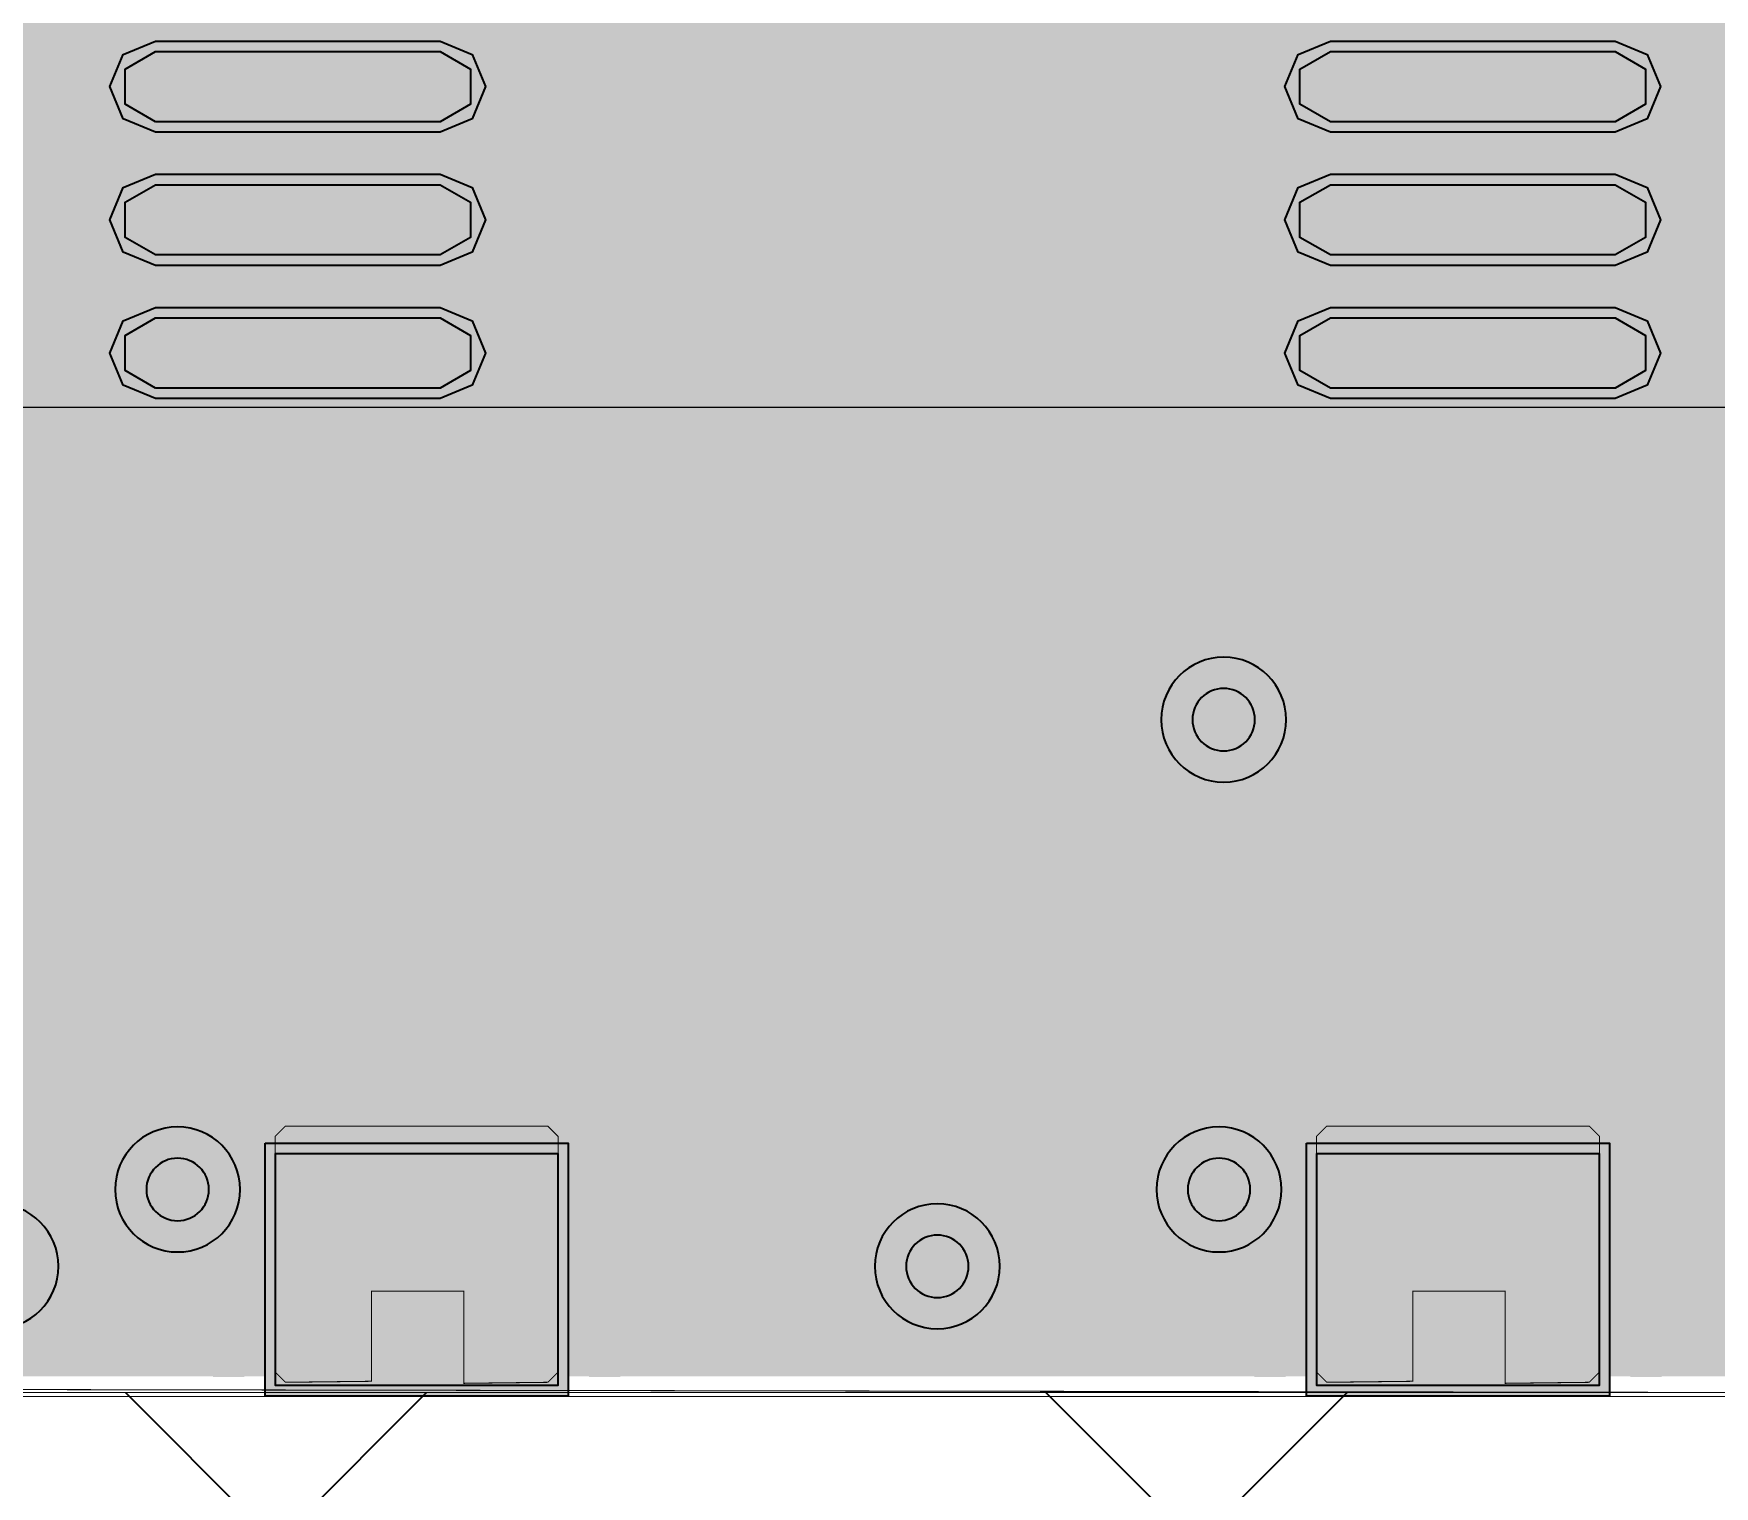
# Model space of a CAD drawing. Header units: millimetres. Extents: x -1 to 101, y -101 to 2.
# Drawn here: x 50.46 to 58.65, y -64.83 to -57.74 of the extents above; entities that cross this region are included whole.
import ezdxf
from ezdxf.enums import TextEntityAlignment as Align

# ---------------------------------------------------------------- set-up
doc = ezdxf.new("R2010")
doc.units = ezdxf.units.MM
doc.header["$MEASUREMENT"] = 0
for name, color, linetype, true_color in [('Bottom-Layer', 7, 'Continuous', 0x0000ff), ('Bottom-Silkscreen-Layer', 7, 'Continuous', 0x66cc33), ('Hole-Layer', 7, 'Continuous', 0x222222), ('Inner2', 7, 'Continuous', 0x008000), ('Multi-Layer', 7, 'Continuous', 0xc0c0c0), ('Top-Layer', 7, 'Continuous', 0xff0000), ('Top-Paste-Mask-Layer', 7, 'Continuous', 0x808080), ('Top-Silkscreen-Layer', 7, 'Continuous', 0xffcc00), ('Top-Solder-Mask-Layer', 7, 'Continuous', 0x800080)]:
    doc.layers.add(name, color=color, linetype=linetype, true_color=true_color)
doc.styles.get("Standard").update_dxf_attribs({"font": 'arial.ttf'})

msp = doc.modelspace()

# ---------------------------------------------------------------- hatches: boundary and pattern name
at = {"layer": 'Bottom-Layer'}
msp.add_hatch(color=256, dxfattribs=at).paths.add_polyline_path([(9.0935, -61.626), (0.3581, -61.626), (0.3581, -4), (0.4494, -3.1896), (0.7188, -2.4199), (1.1527, -1.7293), (1.7293, -1.1527), (2.4199, -0.7188), (3.1896, -0.4494), (4, -0.3581), (96.0002, -0.3581), (96.8106, -0.4494), (97.5803, -0.7188), (98.2709, -1.1527), (98.8475, -1.7293), (99.2814, -2.4199), (99.5508, -3.1896), (99.6421, -4), (99.6421, -96.0002), (99.5508, -96.8106), (99.2814, -97.5803), (98.8475, -98.2709), (98.2709, -98.8475), (97.5803, -99.2814), (96.8106, -99.5508), (96.0002, -99.6421), (92.8808, -99.6421), (92.8808, -76.7082), (92.8503, -76.6345), (92.7767, -76.604), (73.749, -76.604), (73.749, -68.2918), (73.7106, -68.0989), (73.6013, -67.9353), (70.0796, -64.4136), (69.9161, -64.3044), (69.7231, -64.266), (12.9502, -64.266), (12.9502, -62.2301), (12.8826, -61.9781), (12.6981, -61.7935), (12.446, -61.726), (9.3504, -61.726), (9.2341, -61.6584), (9.1035, -61.6265), (9.0985, -61.6261)])
at = {"layer": 'Inner2'}
for points in [[(9.0935, -61.626), (0.3581, -61.626), (0.3581, -4), (0.4494, -3.1896), (0.7188, -2.4199), (1.1527, -1.7293), (1.7293, -1.1527), (2.4199, -0.7188), (3.1896, -0.4494), (4, -0.3581), (96.0002, -0.3581), (96.8106, -0.4494), (97.5803, -0.7188), (98.2709, -1.1527), (98.8475, -1.7293), (99.2814, -2.4199), (99.5508, -3.1896), (99.6421, -4), (99.6421, -22.4772), (80.8486, -3.6838), (80.7324, -3.6061), (80.5954, -3.5789), (72.2098, -3.5789), (72.3271, -3.3273), (72.3673, -3.0526), (72.3673, -2.4526), (72.2724, -2.0369), (72.0065, -1.7035), (71.6224, -1.5185), (71.1959, -1.5185), (70.8118, -1.7035), (70.5459, -2.0369), (70.451, -2.4526), (70.451, -3.0526), (70.4912, -3.3273), (70.6085, -3.5789), (63.5598, -3.5789), (63.6771, -3.3273), (63.7173, -3.0526), (63.7173, -2.4526), (63.6224, -2.0369), (63.3565, -1.7035), (62.9724, -1.5185), (62.546, -1.5185), (62.1618, -1.7035), (61.8959, -2.0369), (61.801, -2.4526), (61.801, -3.0526), (61.8412, -3.3273), (61.9585, -3.5789), (54.3775, -3.5789), (52.5773, -1.7788), (52.4612, -1.7011), (52.3241, -1.6739), (40.0051, -1.6739), (39.868, -1.7011), (39.7518, -1.7788), (38.7358, -2.7948), (38.6582, -2.911), (38.6309, -3.048), (38.6309, -4.5132), (38.3696, -4.1527), (37.9917, -3.9175), (37.5529, -3.8422), (37.1181, -3.938), (36.7516, -4.1908), (36.5075, -4.5631), (36.4219, -5), (36.5075, -5.4369), (36.7516, -5.8093), (37.1181, -6.062), (37.5529, -6.1578), (37.9917, -6.0825), (38.3696, -5.8473), (38.6309, -5.4868), (38.6309, -5.842), (38.6582, -5.9791), (38.7358, -6.0953), (39.1438, -6.5032), (39.26, -6.5809), (39.3971, -6.6081), (40.8844, -6.6081), (41.0214, -6.5809), (41.1376, -6.5032), (41.6553, -5.9855), (41.733, -5.8693), (41.7602, -5.7323), (41.7602, -5.7291), (42.0824, -6.0038), (42.4817, -6.1443), (42.9049, -6.132), (43.2954, -5.9683), (43.601, -5.6753), (43.7808, -5.292), (43.8109, -4.8697), (43.6871, -4.4648), (43.4262, -4.1314), (43.0628, -3.9141), (44.7974, -3.9141), (44.4079, -4.1552), (44.1424, -4.5283), (44.0422, -4.9752), (44.1231, -5.4259), (44.3724, -5.8101), (44.7512, -6.0676), (45.2001, -6.1582), (45.649, -6.0676), (46.0278, -5.8101), (46.2771, -5.4259), (46.358, -4.9752), (46.2578, -4.5283), (45.9923, -4.1552), (45.6028, -3.9141), (47.3374, -3.9141), (46.9479, -4.1552), (46.6824, -4.5283), (46.5822, -4.9752), (46.6631, -5.4259), (46.9124, -5.8101), (47.2912, -6.0676), (47.7401, -6.1582), (48.189, -6.0676), (48.5678, -5.8101), (48.8171, -5.4259), (48.898, -4.9752), (48.7978, -4.5283), (48.5323, -4.1552), (48.1428, -3.9141), (49.2644, -3.9141), (49.1595, -4.0403), (49.122, -4.2), (49.122, -5.8), (49.1699, -5.9791), (49.301, -6.1102), (49.4801, -6.1582), (51.0801, -6.1582), (51.2592, -6.1102), (51.3903, -5.9791), (51.4382, -5.8), (51.4382, -4.2), (51.4248, -4.1028), (51.3854, -4.0128), (53.2139, -5.8413), (53.3301, -5.9189), (53.4671, -5.9462), (62.0416, -5.9462), (61.9, -6.2086), (61.851, -6.5028), (61.851, -7.4028), (61.941, -7.7968), (62.1929, -8.1128), (62.5571, -8.2882), (62.9612, -8.2882), (63.3254, -8.1128), (63.5774, -7.7968), (63.6673, -7.4028), (63.6673, -6.9059), (63.9774, -7.1068), (64.3464, -7.1242), (64.6739, -6.9533), (64.8709, -6.6407), (64.8836, -6.2715), (64.7087, -5.9462), (69.4594, -5.9462), (69.2844, -6.2716), (69.2972, -6.6409), (69.4943, -6.9534), (69.8219, -7.1242), (70.191, -7.1067), (70.501, -6.9057), (70.501, -7.4028), (70.5909, -7.7968), (70.8429, -8.1128), (71.2071, -8.2882), (71.6112, -8.2882), (71.9754, -8.1128), (72.2274, -7.7968), (72.3173, -7.4028), (72.3173, -6.5028), (72.2683, -6.2086), (72.1267, -5.9462), (72.7498, -5.9462), (73.81, -7.0064), (73.81, -19.6637), (73.7658, -19.7079), (67.4371, -19.7079), (67.3001, -19.7352), (67.1839, -19.8128), (54.7158, -32.2809), (51.0541, -32.2809), (50.917, -32.3082), (50.8009, -32.3858), (50.5469, -32.6398), (50.4692, -32.756), (50.442, -32.8931), (50.442, -47.4767), (48.7468, -49.172), (34.2646, -49.172), (34.5433, -48.8932), (34.6209, -48.777), (34.6482, -48.64), (34.6482, -43.5611), (34.6209, -43.424), (34.5433, -43.3078), (34.2893, -43.0538), (34.1731, -42.9762), (34.0361, -42.9489), (24.5324, -42.9489), (23.9012, -42.3177), (23.9012, -42.271), (23.9392, -42.2772), (23.9776, -42.2792), (25.5525, -42.2792), (25.7315, -42.2312), (25.8626, -42.1002), (25.9106, -41.9211), (25.9106, -41.9034), (26.1592, -41.7375), (26.4525, -41.6792), (39.7511, -41.6792), (40.0029, -41.6291), (40.2165, -41.4865), (64.6005, -17.1024), (64.7432, -16.8889), (64.7933, -16.637), (64.7933, -10.1475), (64.7982, -9.7839), (64.7983, -9.7815), (64.7983, -9.779), (64.7094, -9.4474), (64.4667, -9.2047), (64.1351, -9.1159), (63.8036, -9.2047), (63.5608, -9.4474), (63.472, -9.779), (63.472, -9.7815), (63.472, -9.7839), (63.477, -10.1475), (63.477, -16.3644), (39.4785, -40.3629), (26.4525, -40.3629), (26.1592, -40.3047), (25.9106, -40.1387), (25.9106, -40.1211), (25.8626, -39.942), (25.7315, -39.8109), (25.5525, -39.7629), (23.9776, -39.7629), (23.9392, -39.765), (23.9012, -39.7712), (23.9012, -28.2663), (24.2503, -27.9172), (50.5461, -27.9172), (50.6832, -27.8899), (50.7993, -27.8123), (50.9263, -27.6853), (51.004, -27.5691), (51.0312, -27.4321), (51.0312, -26.4161), (51.004, -26.279), (50.9263, -26.1628), (50.7993, -26.0358), (50.6832, -25.9582), (50.5461, -25.9309), (19.0714, -25.9309), (18.7732, -25.6327), (18.7732, -5.5356), (19.0452, -5.8784), (19.425, -6.0957), (19.8583, -6.1567), (20.2833, -6.0525), (20.6393, -5.7981), (20.8755, -5.4297), (20.9582, -5), (20.8755, -4.5703), (20.6393, -4.2019), (20.2833, -3.9475), (19.8583, -3.8433), (19.425, -3.9043), (19.0452, -4.1217), (18.7732, -4.4644), (18.7732, -4.318), (18.7459, -4.181), (18.6683, -4.0648), (18.4143, -3.8108), (18.2981, -3.7331), (18.161, -3.7059), (16.51, -3.7059), (16.373, -3.7331), (16.2568, -3.8108), (16.0082, -4.0594), (15.9305, -4.1756), (15.9033, -4.3126), (15.9033, -25.7364), (15.7087, -25.9309), (11.557, -25.9309), (11.42, -25.9582), (11.3038, -26.0358), (11.0498, -26.2898), (10.9721, -26.406), (10.9449, -26.5431), (10.9449, -27.3051), (10.9721, -27.4421), (11.0498, -27.5583), (11.3038, -27.8123), (11.4882, -27.9105), (11.6961, -27.8891), (20.2335, -27.8891), (20.5969, -28.2525), (20.5969, -40.1542), (20.1909, -39.8691), (19.7063, -39.7631), (19.2183, -39.8527), (18.8029, -40.124), (18.5247, -40.5347), (18.4269, -41.0211), (18.5247, -41.5074), (18.8029, -41.9182), (19.2183, -42.1895), (19.7063, -42.279), (20.1909, -42.173), (20.5969, -41.8879), (20.5969, -43.6881), (20.6242, -43.8251), (20.7018, -43.9413), (25.9344, -49.1739), (26.0506, -49.2516), (26.1877, -49.2788), (30.0978, -49.2788), (29.8458, -49.5309), (29.7682, -49.647), (29.7409, -49.7841), (29.7409, -53.9998), (29.4694, -53.7233), (29.1073, -53.5851), (28.7206, -53.6105), (28.3797, -53.7948), (28.1466, -54.1045), (28.0639, -54.4831), (28.1466, -54.8617), (28.3797, -55.1714), (28.7206, -55.3557), (29.1073, -55.3811), (29.4694, -55.243), (29.7409, -54.9664), (29.7409, -59.3091), (29.7682, -59.4462), (29.8458, -59.5624), (30.0998, -59.8164), (30.216, -59.894), (30.3531, -59.9213), (74.191, -59.9213), (74.191, -68.3323), (70.176, -64.3173), (70.143, -64.2953), (70.1041, -64.2875), (69.8689, -64.2875), (69.7968, -64.2714), (69.7231, -64.266), (15.5146, -64.266), (13.0114, -61.7628), (12.9784, -61.7408), (12.9396, -61.7331), (12.5302, -61.7331), (12.4883, -61.7278), (12.446, -61.726), (9.3504, -61.726), (9.2341, -61.6584), (9.1035, -61.6265), (9.0985, -61.6261)], [(30.3951, -49.6317), (39.514, -49.6317), (39.7357, -49.6698), (39.9573, -49.6317), (48.8951, -49.6317), (48.934, -49.624), (48.9669, -49.6019), (50.8719, -47.6969), (50.894, -47.664), (50.9017, -47.6251), (50.9017, -32.9351), (51.0962, -32.7407), (51.9767, -32.7407), (51.9192, -33.0945), (52.0541, -33.4265), (52.3422, -33.6398), (52.6993, -33.672), (53.0209, -33.5137), (53.2131, -33.2112), (53.3834, -33.4932), (53.6685, -33.6584), (53.9978, -33.6661), (54.2902, -33.5143), (54.4735, -33.2406), (54.5025, -32.9124), (54.8376, -32.881), (55.1141, -32.689), (55.2608, -32.3861), (67.4792, -20.1676), (73.9141, -20.1676), (73.953, -20.1599), (73.986, -20.1379), (74.24, -19.8839), (74.262, -19.8509), (74.2697, -19.812), (74.2697, -19.6954), (74.5661, -19.6974), (74.8337, -19.57), (75.0191, -19.3389), (75.0853, -19.05), (75.0191, -18.7612), (74.8337, -18.53), (74.5661, -18.4027), (74.2697, -18.4046), (74.2697, -18.171), (74.5665, -18.1737), (74.8348, -18.0466), (75.0207, -17.8153), (75.0871, -17.526), (75.0207, -17.2368), (74.8348, -17.0054), (74.5665, -16.8784), (74.2697, -16.8811), (74.2697, -12.4476), (74.5741, -12.4635), (74.8534, -12.3416), (75.0487, -12.1076), (75.1187, -11.811), (75.0487, -11.5144), (74.8534, -11.2804), (74.5741, -11.1585), (74.2697, -11.1744), (74.2697, -6.858), (74.262, -6.8191), (74.24, -6.7862), (72.97, -5.5162), (72.937, -5.4941), (72.8981, -5.4864), (53.5092, -5.4864), (51.5069, -3.4842), (51.474, -3.4621), (51.4351, -3.4544), (41.9101, -3.4544), (41.8712, -3.4621), (41.8382, -3.4842), (41.3302, -3.9922), (41.3082, -4.0251), (41.3005, -4.064), (41.3005, -5.6902), (40.8423, -6.1484), (39.4391, -6.1484), (39.0907, -5.7999), (39.0907, -3.0901), (40.0472, -2.1336), (52.282, -2.1336), (54.1573, -4.0089), (54.1902, -4.0309), (54.2291, -4.0386), (80.5533, -4.0386), (96.7805, -20.2659), (96.6065, -20.4805), (96.5351, -20.7475), (96.5787, -21.0204), (96.7298, -21.2518), (96.4811, -21.4693), (96.3682, -21.7797), (96.419, -22.106), (96.6209, -22.3674), (96.9239, -22.4989), (97.2528, -22.468), (97.5259, -22.2823), (97.6756, -21.9878), (97.6646, -21.6577), (97.4958, -21.3738), (97.6138, -21.2977), (97.7131, -21.1984), (99.6421, -23.1274), (99.6421, -29.1804), (99.3772, -29.0277), (99.0719, -29.01), (98.7911, -29.1312), (98.5946, -29.3654), (98.5241, -29.663), (98.5946, -29.9606), (98.7911, -30.1949), (99.0719, -30.316), (99.3772, -30.2984), (99.6421, -30.1456), (99.6421, -32.1805), (99.4283, -32.0452), (99.1795, -31.9999), (98.9317, -32.051), (99.0727, -31.7661), (99.0649, -31.4483), (98.91, -31.1706), (98.6438, -30.997), (98.3272, -30.9672), (98.0332, -31.0881), (97.8293, -31.332), (97.7623, -31.6428), (97.8477, -31.949), (98.0658, -32.1804), (98.3665, -32.2836), (98.6807, -32.235), (98.5369, -32.5333), (98.5552, -32.864), (98.7312, -33.1445), (99.0209, -33.305), (99.352, -33.3053), (99.6421, -33.1456), (99.6421, -35.1805), (99.3772, -35.0277), (99.0719, -35.01), (98.7911, -35.1312), (98.5946, -35.3654), (98.5241, -35.663), (98.5946, -35.9606), (98.7911, -36.1949), (99.0719, -36.316), (99.3772, -36.2984), (99.6421, -36.1456), (99.6421, -38.1805), (99.3772, -38.0277), (99.0719, -38.01), (98.7911, -38.1312), (98.5946, -38.3655), (98.5241, -38.663), (98.5946, -38.9606), (98.7911, -39.1949), (99.0719, -39.3161), (99.3772, -39.2984), (99.6421, -39.1456), (99.6421, -41.1805), (99.3772, -41.0277), (99.0719, -41.01), (98.7911, -41.1312), (98.5946, -41.3655), (98.5241, -41.663), (98.5946, -41.9606), (98.7911, -42.1949), (99.0719, -42.3161), (99.3772, -42.2984), (99.6421, -42.1456), (99.6421, -44.1805), (99.3819, -44.0291), (99.0816, -44.0084), (98.803, -44.1225), (98.6036, -44.348), (98.3515, -44.1165), (98.0175, -44.0415), (97.6906, -44.1431), (97.4579, -44.3942), (97.3815, -44.7279), (97.4817, -45.0552), (97.7318, -45.289), (98.0651, -45.3669), (98.3929, -45.2682), (98.6278, -45.0191), (98.8327, -45.2234), (99.1051, -45.3211), (99.3932, -45.2934), (99.6421, -45.1456), (99.6421, -50.1805), (99.3772, -50.0277), (99.0719, -50.01), (98.7911, -50.1312), (98.5946, -50.3655), (98.5241, -50.663), (98.5946, -50.9606), (98.7911, -51.1949), (99.0719, -51.3161), (99.3772, -51.2984), (99.6421, -51.1456), (99.6421, -53.1805), (99.3772, -53.0277), (99.0719, -53.01), (98.7911, -53.1312), (98.5946, -53.3655), (98.5241, -53.663), (98.5946, -53.9606), (98.7911, -54.1949), (99.0719, -54.3161), (99.3772, -54.2984), (99.6421, -54.1456), (99.6421, -56.1805), (99.3772, -56.0277), (99.0719, -56.01), (98.7911, -56.1312), (98.5946, -56.3655), (98.5241, -56.663), (98.5946, -56.9606), (98.7911, -57.1949), (99.0719, -57.3161), (99.3772, -57.2984), (99.6421, -57.1456), (99.6421, -59.1805), (99.3505, -59.0203), (99.0178, -59.0219), (98.7277, -59.1849), (98.4723, -59.0503), (98.184, -59.0369), (97.9172, -59.1473), (97.7227, -59.3606), (97.5199, -59.1416), (97.2417, -59.0337), (96.9443, -59.0588), (96.688, -59.2117), (96.5247, -59.4615), (89.8022, -59.4615), (89.9933, -59.2402), (90.0706, -58.9583), (90.0192, -58.6705), (89.8491, -58.4328), (89.5932, -58.2913), (89.3014, -58.2736), (89.0303, -58.3832), (88.8327, -58.5986), (88.6351, -58.3832), (88.364, -58.2736), (88.0722, -58.2913), (87.8163, -58.4328), (87.6461, -58.6705), (87.5947, -58.9583), (87.6721, -59.2402), (87.8632, -59.4615), (86.7183, -59.4615), (86.7183, -55.6261), (86.6911, -55.4891), (86.6134, -55.3729), (85.2164, -53.9759), (85.1002, -53.8982), (84.9632, -53.871), (80.2821, -53.871), (80.4048, -53.6051), (80.401, -53.3124), (80.2716, -53.0498), (80.0417, -52.8686), (79.7562, -52.804), (79.4706, -52.8686), (79.2407, -53.0498), (79.1113, -53.3124), (79.1075, -53.6051), (79.2302, -53.871), (78.9942, -53.871), (78.8571, -53.8982), (78.7409, -53.9759), (75.0848, -57.632), (75.0032, -57.3386), (74.7991, -57.1126), (74.5156, -57.0016), (74.2123, -57.0291), (73.9532, -57.1892), (73.7931, -57.4482), (73.7656, -57.7515), (73.8766, -58.0351), (74.1026, -58.2392), (74.396, -58.3207), (74.2959, -58.4209), (74.2183, -58.5371), (74.191, -58.6741), (74.191, -59.4615), (30.3951, -59.4615), (30.2007, -59.267), (30.2007, -49.8262)]]:
    msp.add_hatch(color=256, dxfattribs=at).paths.add_polyline_path(points)
at = {"layer": 'Multi-Layer'}
h = msp.add_hatch(dxfattribs=at)
h.set_pattern_fill('ANSI37', color=256, style=0)
h.set_pattern_definition([(45, (0, 0), (-2.24506, 2.24506), []), (135, (0, 0), (-2.24506, -2.24506), [])])
h.paths.add_polyline_path([(73.6448, -100.0002), (73.5912, -100.2002), (73.4448, -100.3466), (73.2448, -100.4002), (72.9426, -100.3621), (72.6714, -100.2232), (72.4638, -100.0002), (72.4638, -68.7115), (68.9225, -65.1701), (12.4691, -65.1701), (12.3161, -65.1397), (12.1863, -65.053), (12.1632, -65.0299), (12.0765, -64.9001), (12.046, -64.747), (12.046, -62.2301), (12.0996, -62.0301), (12.246, -61.8837), (12.446, -61.8301), (12.646, -61.8837), (12.7924, -62.0301), (12.846, -62.2301), (12.846, -64.3701), (69.7231, -64.3701), (69.8762, -64.4006), (70.006, -64.4873), (73.5277, -68.009), (73.6144, -68.1387), (73.6448, -68.2918)])
at = {"layer": 'Top-Layer'}
for points in [[(51.2775, -64.2555), (48.2907, -64.2504), (48.2907, -63.2039), (48.2428, -63.0248), (48.1117, -62.8937), (47.9326, -62.8457), (47.6872, -62.8457), (47.6872, -62.1597), (50.5212, -59.3257), (50.6009, -59.5788), (50.7933, -59.7614), (51.0501, -59.8278), (52.4386, -59.8278), (52.719, -59.7475), (52.9143, -59.531), (52.9654, -59.2439), (52.8568, -58.9732), (52.9554, -58.7639), (52.9554, -58.5325), (52.8568, -58.3232), (52.9554, -58.1139), (52.9554, -57.8825), (52.8568, -57.6732), (52.9554, -57.4639), (52.9554, -57.2325), (52.8568, -57.0232), (52.9555, -56.8139), (52.9554, -56.5825), (52.8567, -56.3731), (52.9554, -56.1638), (52.9555, -55.9324), (52.8568, -55.723), (52.9106, -55.6383), (52.9474, -55.545), (53.1174, -55.859), (53.4254, -56.0394), (53.7824, -56.0339), (54.0848, -55.8441), (54.0877, -55.8412), (54.8691, -55.8412), (54.8421, -56.1381), (54.948, -56.4168), (55.1653, -56.621), (55.4501, -56.7093), (55.7448, -56.664), (55.9898, -56.4941), (55.9927, -56.4911), (56.2942, -56.4911), (56.2564, -56.7666), (56.3634, -57.0232), (56.2648, -57.2325), (56.2648, -57.4639), (56.3634, -57.6732), (56.2648, -57.8825), (56.2648, -58.1139), (56.3634, -58.3232), (56.2564, -58.5797), (56.294, -58.8551), (55.383, -58.8551), (55.2135, -58.8888), (55.0697, -58.9848), (52.0108, -62.0438), (51.9147, -62.1875), (51.881, -62.3571), (51.881, -62.8457), (51.6356, -62.8457), (51.4565, -62.8937), (51.3254, -63.0248), (51.2775, -63.2039)], [(51.0501, -58.1697), (50.9016, -58.084), (50.9016, -57.9125), (51.0501, -57.8267), (52.4386, -57.8267), (52.5871, -57.9125), (52.5871, -58.084), (52.4386, -58.1697)], [(56.7816, -58.1697), (56.6331, -58.084), (56.6331, -57.9125), (56.7816, -57.8267), (58.1701, -57.8267), (58.3186, -57.9125), (58.3186, -58.084), (58.1701, -58.1697)], [(51.0501, -58.8197), (50.9016, -58.734), (50.9016, -58.5625), (51.0501, -58.4767), (52.4386, -58.4767), (52.5871, -58.5625), (52.5871, -58.734), (52.4386, -58.8197)], [(56.7816, -58.8197), (56.6331, -58.734), (56.6331, -58.5625), (56.7816, -58.4767), (58.1701, -58.4767), (58.3186, -58.5625), (58.3186, -58.734), (58.1701, -58.8197)], [(58.4508, -63.2039), (58.4028, -63.0248), (58.2717, -62.8937), (58.0926, -62.8457), (57.8473, -62.8457), (57.8473, -62.6677), (59.4955, -61.0195), (59.5915, -60.8757), (59.6253, -60.7061), (59.6253, -59.152), (59.6247, -59.1293), (59.6229, -59.1066), (62.168, -61.6517), (62.168, -62.8457), (61.9226, -62.8457), (61.7435, -62.8937), (61.6125, -63.0248), (61.5645, -63.2039), (61.5645, -64.266), (58.4508, -64.266)], [(51.0501, -59.4697), (50.9016, -59.3839), (50.9016, -59.2124), (51.0501, -59.1267), (52.4386, -59.1267), (52.5871, -59.2124), (52.5871, -59.3839), (52.4386, -59.4697)], [(56.7816, -59.4697), (56.6331, -59.3839), (56.6331, -59.2124), (56.7816, -59.1267), (58.1701, -59.1267), (58.3186, -59.2124), (58.3186, -59.3839), (58.1701, -59.4697)], [(56.3575, -64.2642), (53.3708, -64.2591), (53.3708, -63.2039), (53.3228, -63.0248), (53.1917, -62.8937), (53.0126, -62.8457), (52.7672, -62.8457), (52.7672, -62.5407), (55.5666, -59.7413), (56.4915, -59.7413), (56.6303, -59.8058), (56.7816, -59.8278), (58.1701, -59.8278), (58.4355, -59.7566), (58.6294, -59.562), (58.6998, -59.2964), (58.739, -59.3356), (58.739, -60.5226), (57.0908, -62.1708), (56.9947, -62.3145), (56.961, -62.4841), (56.961, -62.8457), (56.7156, -62.8457), (56.5365, -62.8937), (56.4054, -63.0248), (56.3575, -63.2039)], [(51.6356, -63.2039), (53.0126, -63.2039), (53.0126, -64.3364), (51.6356, -64.3364)], [(56.7156, -63.2039), (58.0926, -63.2039), (58.0926, -64.3364), (56.7156, -64.3364)]]:
    msp.add_hatch(color=256, dxfattribs=at).paths.add_polyline_path(points)
at = {"layer": 'Top-Paste-Mask-Layer'}
for points in [[(51.0501, -58.1697), (50.9016, -58.084), (50.9016, -57.9125), (51.0501, -57.8267), (52.4386, -57.8267), (52.5871, -57.9125), (52.5871, -58.084), (52.4386, -58.1697)], [(56.7816, -58.1697), (56.6331, -58.084), (56.6331, -57.9125), (56.7816, -57.8267), (58.1701, -57.8267), (58.3186, -57.9125), (58.3186, -58.084), (58.1701, -58.1697)], [(51.0501, -58.8197), (50.9016, -58.734), (50.9016, -58.5625), (51.0501, -58.4767), (52.4386, -58.4767), (52.5871, -58.5625), (52.5871, -58.734), (52.4386, -58.8197)], [(56.7816, -58.8197), (56.6331, -58.734), (56.6331, -58.5625), (56.7816, -58.4767), (58.1701, -58.4767), (58.3186, -58.5625), (58.3186, -58.734), (58.1701, -58.8197)], [(51.0501, -59.4697), (50.9016, -59.3839), (50.9016, -59.2124), (51.0501, -59.1267), (52.4386, -59.1267), (52.5871, -59.2124), (52.5871, -59.3839), (52.4386, -59.4697)], [(56.7816, -59.4697), (56.6331, -59.3839), (56.6331, -59.2124), (56.7816, -59.1267), (58.1701, -59.1267), (58.3186, -59.2124), (58.3186, -59.3839), (58.1701, -59.4697)], [(51.6841, -63.0701), (52.9641, -63.0701), (53.0141, -63.1201), (53.0141, -64.2701), (52.9641, -64.3201), (52.5541, -64.3251), (52.5541, -63.8751), (52.1041, -63.8751), (52.1041, -64.3151), (51.6841, -64.3201), (51.6341, -64.2701), (51.6341, -63.1201)], [(51.6841, -63.0701), (52.9641, -63.0701), (53.0141, -63.1201), (53.0141, -64.2701), (52.9641, -64.3201), (52.5541, -64.3251), (52.5541, -63.8751), (52.1041, -63.8751), (52.1041, -64.3151), (51.6841, -64.3201), (51.6341, -64.2701), (51.6341, -63.1201)], [(56.7641, -63.0701), (58.0441, -63.0701), (58.0941, -63.1201), (58.0941, -64.2701), (58.0441, -64.3201), (57.6341, -64.3251), (57.6341, -63.8751), (57.1841, -63.8751), (57.1841, -64.3151), (56.7641, -64.3201), (56.7141, -64.2701), (56.7141, -63.1201)], [(56.7641, -63.0701), (58.0441, -63.0701), (58.0941, -63.1201), (58.0941, -64.2701), (58.0441, -64.3201), (57.6341, -64.3251), (57.6341, -63.8751), (57.1841, -63.8751), (57.1841, -64.3151), (56.7641, -64.3201), (56.7141, -64.2701), (56.7141, -63.1201)]]:
    msp.add_hatch(color=256, dxfattribs=at).paths.add_polyline_path(points)
at = {"layer": 'Top-Solder-Mask-Layer'}
for points in [[(51.0501, -58.2205), (50.8929, -58.1554), (50.8278, -57.9982), (50.8929, -57.841), (51.0501, -57.7759), (52.4386, -57.7759), (52.5958, -57.841), (52.6609, -57.9982), (52.5958, -58.1554), (52.4386, -58.2205)], [(56.7816, -58.2205), (56.6244, -58.1554), (56.5593, -57.9982), (56.6244, -57.841), (56.7816, -57.7759), (58.1701, -57.7759), (58.3273, -57.841), (58.3924, -57.9982), (58.3273, -58.1554), (58.1701, -58.2205)], [(51.0501, -58.8705), (50.8929, -58.8054), (50.8278, -58.6482), (50.8929, -58.491), (51.0501, -58.4259), (52.4386, -58.4259), (52.5958, -58.491), (52.6609, -58.6482), (52.5958, -58.8054), (52.4386, -58.8705)], [(56.7816, -58.8705), (56.6244, -58.8054), (56.5593, -58.6482), (56.6244, -58.491), (56.7816, -58.4259), (58.1701, -58.4259), (58.3273, -58.491), (58.3924, -58.6482), (58.3273, -58.8054), (58.1701, -58.8705)], [(51.0501, -59.5205), (50.8929, -59.4554), (50.8278, -59.2982), (50.8929, -59.141), (51.0501, -59.0759), (52.4386, -59.0759), (52.5958, -59.141), (52.6609, -59.2982), (52.5958, -59.4554), (52.4386, -59.5205)], [(56.7816, -59.5205), (56.6244, -59.4554), (56.5593, -59.2982), (56.6244, -59.141), (56.7816, -59.0759), (58.1701, -59.0759), (58.3273, -59.141), (58.3924, -59.2982), (58.3273, -59.4554), (58.1701, -59.5205)], [(51.5848, -63.1531), (53.0634, -63.1531), (53.0634, -64.3872), (51.5848, -64.3872)], [(56.6648, -63.1531), (58.1434, -63.1531), (58.1434, -64.3872), (56.6648, -64.3872)]]:
    msp.add_hatch(color=256, dxfattribs=at).paths.add_polyline_path(points)

# ---------------------------------------------------------------- linework, layer by layer
at = {"layer": 'Bottom-Layer', "const_width": 0.0508}
msp.add_lwpolyline([(99.6421, -4), (99.6421, -96.0002), (99.5508, -96.8106), (99.2814, -97.5803), (98.8475, -98.2709), (98.2709, -98.8475), (97.5803, -99.2814), (96.8106, -99.5508), (96.0002, -99.6421), (92.8808, -99.6421), (92.8808, -76.7082), (92.8503, -76.6345), (92.7767, -76.604), (73.749, -76.604), (73.749, -68.2918), (73.7106, -68.0989), (73.6013, -67.9353), (70.0796, -64.4136), (69.9161, -64.3044), (69.7231, -64.266), (12.9502, -64.266)], dxfattribs=at)
at = {"layer": 'Hole-Layer'}
for points in [[(56.1086, -61.0871, 1), (56.4136, -61.0871, 1)], [(51.0057, -63.3793, 1), (51.3107, -63.3793, 1)], [(56.0858, -63.3793, 1), (56.3908, -63.3793, 1)], [(54.7116, -63.7541, 1), (55.0166, -63.7541, 1)]]:
    msp.add_lwpolyline(points, format="xyb", close=True, dxfattribs=at)
at = {"layer": 'Inner2', "const_width": 0.00508}
msp.add_lwpolyline([(0.1544, -61.8347), (12.9396, -61.8347), (15.494, -64.3891), (70.1041, -64.3891), (92.2022, -86.4872), (92.2022, -100.5842), (92.4562, -100.8382), (97.9172, -100.8382), (101.4732, -97.2822), (101.4732, -1.778), (98.0442, 1.651), (2.032, 1.651), (-0.889, -1.27), (-0.889, -60.7912)], close=True, dxfattribs=at)
at = {"layer": 'Inner2'}
for points, const_width in [([(100.9652, -24.3068), (100.9652, -58.5471), (99.9492, -59.5631), (30.3531, -59.5631), (30.0991, -59.3091), (30.0991, -49.7841)], 0.00508), ([(74.191, -59.4615), (30.3951, -59.4615)], 0.0508), ([(30.3531, -59.9213), (74.191, -59.9213), (74.191, -68.3323), (70.176, -64.3173), (70.143, -64.2953), (70.1041, -64.2875), (69.8689, -64.2875), (69.7968, -64.2714), (69.7231, -64.266), (15.5146, -64.266)], 0.0508)]:
    msp.add_lwpolyline(points, dxfattribs=dict(at, const_width=const_width))
at = {"layer": 'Multi-Layer'}
for points in [[(55.9561, -61.0871, 1), (56.5661, -61.0871, 1)], [(50.8532, -63.3793, 1), (51.4632, -63.3793, 1)], [(55.9333, -63.3793, 1), (56.5433, -63.3793, 1)], [(49.9671, -63.7541, 1), (50.5771, -63.7541, 1)], [(54.5591, -63.7541, 1), (55.1691, -63.7541, 1)]]:
    msp.add_lwpolyline(points, format="xyb", close=True, dxfattribs=at)
at = {"layer": 'Multi-Layer', "const_width": 0.00508}
msp.add_lwpolyline([(12.846, -64.3701), (69.7231, -64.3701), (69.8762, -64.4006), (70.006, -64.4873), (73.5277, -68.009), (73.6144, -68.1387), (73.6448, -68.2918), (73.6448, -100.0002), (73.5912, -100.2002), (73.4448, -100.3466), (73.2448, -100.4002), (72.9426, -100.3621), (72.6714, -100.2232), (72.4638, -100.0002), (72.4638, -68.7115), (68.9225, -65.1701), (12.4691, -65.1701)], dxfattribs=at)
at = {"layer": 'Top-Layer'}
for points, const_width in [([(-0.508, -61.7221), (12.827, -61.7221), (12.827, -64.2912), (69.9771, -64.3891), (73.6601, -68.0721), (73.6601, -75.8192), (74.2951, -76.4542), (92.8372, -76.4542), (93.0912, -76.7082), (93.0912, -100.2032), (93.4722, -100.5842), (97.5362, -100.5842), (100.3302, -97.7902), (100.3302, -2.286), (97.5362, 0.508), (2.286, 0.508), (-0.508, -2.286)], 0.00508), ([(58.4508, -63.2039), (58.4028, -63.0248), (58.2717, -62.8937), (58.0926, -62.8457), (57.8473, -62.8457), (57.8473, -62.6677), (59.4955, -61.0195), (59.5915, -60.8757), (59.6253, -60.7061), (59.6253, -59.152), (59.6247, -59.1293), (59.6229, -59.1066), (62.168, -61.6517), (62.168, -62.8457), (61.9226, -62.8457), (61.7435, -62.8937), (61.6125, -63.0248), (61.5645, -63.2039), (61.5645, -64.266), (58.4508, -64.266)], 0.0508)]:
    msp.add_lwpolyline(points, close=True, dxfattribs=dict(at, const_width=const_width))
for points, const_width in [([(47.6872, -62.1597), (50.5212, -59.3257), (50.6009, -59.5788), (50.7933, -59.7614), (51.0501, -59.8278), (52.4386, -59.8278), (52.719, -59.7475), (52.9143, -59.531), (52.9654, -59.2439), (52.8568, -58.9732), (52.9554, -58.7639), (52.9554, -58.5325), (52.8568, -58.3232), (52.9554, -58.1139), (52.9554, -57.8825), (52.8568, -57.6732)], 0.0508), ([(56.3634, -57.6732), (56.2648, -57.8825), (56.2648, -58.1139), (56.3634, -58.3232), (56.2564, -58.5797), (56.294, -58.8551), (55.383, -58.8551), (55.2135, -58.8888), (55.0697, -58.9848), (52.0108, -62.0438), (51.9147, -62.1875), (51.881, -62.3571), (51.881, -62.8457), (51.6356, -62.8457), (51.4565, -62.8937), (51.3254, -63.0248), (51.2775, -63.2039), (51.2775, -64.2555), (48.2907, -64.2504)], 0.0508), ([(51.7443, -57.9982), (49.698, -57.9982)], 0.17), ([(57.4759, -57.9982), (59.1412, -57.9982)], 0.17), ([(50.572, -58.6482), (47.2441, -61.9761)], 0.17), ([(51.7443, -58.6482), (50.572, -58.6482)], 0.17), ([(57.4759, -58.6482), (58.6783, -58.6482)], 0.17), ([(58.6783, -58.6482), (59.1821, -59.152)], 0.17), ([(55.383, -59.2982), (52.3241, -62.3571)], 0.17), ([(52.6076, -59.2982), (52.8666, -59.2982)], 0.0508), ([(58.739, -60.5226), (57.0908, -62.1708), (56.9947, -62.3145), (56.961, -62.4841), (56.961, -62.8457), (56.7156, -62.8457), (56.5365, -62.8937), (56.4054, -63.0248), (56.3575, -63.2039), (56.3575, -64.2642), (53.3708, -64.2591), (53.3708, -63.2039), (53.3228, -63.0248), (53.1917, -62.8937), (53.0126, -62.8457), (52.7672, -62.8457), (52.7672, -62.5407), (55.5666, -59.7413), (56.4915, -59.7413), (56.6303, -59.8058), (56.7816, -59.8278), (58.1701, -59.8278), (58.4355, -59.7566), (58.6294, -59.562), (58.6998, -59.2964)], 0.0508), ([(57.4759, -59.2982), (55.383, -59.2982)], 0.17), ([(51.7443, -59.4672), (51.7443, -59.7262)], 0.0508), ([(59.1821, -60.7061), (57.4041, -62.4841)], 0.17), ([(52.3241, -62.3571), (52.3241, -63.7701)], 0.17), ([(57.4041, -62.4841), (57.4041, -63.7701)], 0.17)]:
    msp.add_lwpolyline(points, dxfattribs=dict(at, const_width=const_width))
for points in [[(51.0501, -58.1697), (50.9016, -58.084), (50.9016, -57.9125), (51.0501, -57.8267), (52.4386, -57.8267), (52.5871, -57.9125), (52.5871, -58.084), (52.4386, -58.1697)], [(56.7816, -58.1697), (56.6331, -58.084), (56.6331, -57.9125), (56.7816, -57.8267), (58.1701, -57.8267), (58.3186, -57.9125), (58.3186, -58.084), (58.1701, -58.1697)], [(51.0501, -58.8197), (50.9016, -58.734), (50.9016, -58.5625), (51.0501, -58.4767), (52.4386, -58.4767), (52.5871, -58.5625), (52.5871, -58.734), (52.4386, -58.8197)], [(56.7816, -58.8197), (56.6331, -58.734), (56.6331, -58.5625), (56.7816, -58.4767), (58.1701, -58.4767), (58.3186, -58.5625), (58.3186, -58.734), (58.1701, -58.8197)], [(51.0501, -59.4697), (50.9016, -59.3839), (50.9016, -59.2124), (51.0501, -59.1267), (52.4386, -59.1267), (52.5871, -59.2124), (52.5871, -59.3839), (52.4386, -59.4697)], [(56.7816, -59.4697), (56.6331, -59.3839), (56.6331, -59.2124), (56.7816, -59.1267), (58.1701, -59.1267), (58.3186, -59.2124), (58.3186, -59.3839), (58.1701, -59.4697)], [(51.6356, -63.2039), (53.0126, -63.2039), (53.0126, -64.3364), (51.6356, -64.3364)], [(56.7156, -63.2039), (58.0926, -63.2039), (58.0926, -64.3364), (56.7156, -64.3364)]]:
    msp.add_lwpolyline(points, close=True, dxfattribs=at)
at = {"layer": 'Top-Paste-Mask-Layer'}
for points in [[(51.0501, -58.1697), (50.9016, -58.084), (50.9016, -57.9125), (51.0501, -57.8267), (52.4386, -57.8267), (52.5871, -57.9125), (52.5871, -58.084), (52.4386, -58.1697)], [(56.7816, -58.1697), (56.6331, -58.084), (56.6331, -57.9125), (56.7816, -57.8267), (58.1701, -57.8267), (58.3186, -57.9125), (58.3186, -58.084), (58.1701, -58.1697)], [(51.0501, -58.8197), (50.9016, -58.734), (50.9016, -58.5625), (51.0501, -58.4767), (52.4386, -58.4767), (52.5871, -58.5625), (52.5871, -58.734), (52.4386, -58.8197)], [(56.7816, -58.8197), (56.6331, -58.734), (56.6331, -58.5625), (56.7816, -58.4767), (58.1701, -58.4767), (58.3186, -58.5625), (58.3186, -58.734), (58.1701, -58.8197)], [(51.0501, -59.4697), (50.9016, -59.3839), (50.9016, -59.2124), (51.0501, -59.1267), (52.4386, -59.1267), (52.5871, -59.2124), (52.5871, -59.3839), (52.4386, -59.4697)], [(56.7816, -59.4697), (56.6331, -59.3839), (56.6331, -59.2124), (56.7816, -59.1267), (58.1701, -59.1267), (58.3186, -59.2124), (58.3186, -59.3839), (58.1701, -59.4697)]]:
    msp.add_lwpolyline(points, close=True, dxfattribs=at)
at = {"layer": 'Top-Paste-Mask-Layer', "const_width": 0.00508}
for points in [[(51.6841, -63.0701), (52.9641, -63.0701), (53.0141, -63.1201), (53.0141, -64.2701), (52.9641, -64.3201), (52.5541, -64.3251), (52.5541, -63.8751), (52.1041, -63.8751), (52.1041, -64.3151), (51.6841, -64.3201), (51.6341, -64.2701), (51.6341, -63.1201)], [(51.6841, -63.0701), (52.9641, -63.0701), (53.0141, -63.1201), (53.0141, -64.2701), (52.9641, -64.3201), (52.5541, -64.3251), (52.5541, -63.8751), (52.1041, -63.8751), (52.1041, -64.3151), (51.6841, -64.3201), (51.6341, -64.2701), (51.6341, -63.1201)], [(56.7641, -63.0701), (58.0441, -63.0701), (58.0941, -63.1201), (58.0941, -64.2701), (58.0441, -64.3201), (57.6341, -64.3251), (57.6341, -63.8751), (57.1841, -63.8751), (57.1841, -64.3151), (56.7641, -64.3201), (56.7141, -64.2701), (56.7141, -63.1201)], [(56.7641, -63.0701), (58.0441, -63.0701), (58.0941, -63.1201), (58.0941, -64.2701), (58.0441, -64.3201), (57.6341, -64.3251), (57.6341, -63.8751), (57.1841, -63.8751), (57.1841, -64.3151), (56.7641, -64.3201), (56.7141, -64.2701), (56.7141, -63.1201)]]:
    msp.add_lwpolyline(points, close=True, dxfattribs=at)
at = {"layer": 'Top-Silkscreen-Layer', "const_width": 0.1524}
for points in [[(52.8388, -59.5993), (52.8388, -54.4469)], [(52.8388, -59.5993), (52.8388, -54.4469)], [(56.3816, -54.4469), (56.3816, -59.5993)], [(56.3816, -54.4469), (56.3816, -59.5993)], [(56.3816, -59.5993), (52.8388, -59.5993)], [(56.3816, -59.5993), (52.8388, -59.5993)], [(51.407, -64.2939), (51.407, -63.009)], [(51.407, -63.009), (53.2412, -63.009)], [(51.407, -64.2939), (51.407, -63.009)], [(51.407, -63.009), (53.2412, -63.009)], [(53.2412, -63.009), (53.2412, -64.2939)], [(53.2412, -63.009), (53.2412, -64.2939)], [(56.487, -64.2939), (56.487, -63.009)], [(56.487, -63.009), (58.3212, -63.009)], [(56.487, -64.2939), (56.487, -63.009)], [(56.487, -63.009), (58.3212, -63.009)], [(58.3212, -63.009), (58.3212, -64.2939)], [(58.3212, -63.009), (58.3212, -64.2939)]]:
    msp.add_lwpolyline(points, dxfattribs=at)
at = {"layer": 'Top-Solder-Mask-Layer'}
for points in [[(51.0501, -58.2205), (50.8929, -58.1554), (50.8278, -57.9982), (50.8929, -57.841), (51.0501, -57.7759), (52.4386, -57.7759), (52.5958, -57.841), (52.6609, -57.9982), (52.5958, -58.1554), (52.4386, -58.2205)], [(56.7816, -58.2205), (56.6244, -58.1554), (56.5593, -57.9982), (56.6244, -57.841), (56.7816, -57.7759), (58.1701, -57.7759), (58.3273, -57.841), (58.3924, -57.9982), (58.3273, -58.1554), (58.1701, -58.2205)], [(51.0501, -58.8705), (50.8929, -58.8054), (50.8278, -58.6482), (50.8929, -58.491), (51.0501, -58.4259), (52.4386, -58.4259), (52.5958, -58.491), (52.6609, -58.6482), (52.5958, -58.8054), (52.4386, -58.8705)], [(56.7816, -58.8705), (56.6244, -58.8054), (56.5593, -58.6482), (56.6244, -58.491), (56.7816, -58.4259), (58.1701, -58.4259), (58.3273, -58.491), (58.3924, -58.6482), (58.3273, -58.8054), (58.1701, -58.8705)], [(51.0501, -59.5205), (50.8929, -59.4554), (50.8278, -59.2982), (50.8929, -59.141), (51.0501, -59.0759), (52.4386, -59.0759), (52.5958, -59.141), (52.6609, -59.2982), (52.5958, -59.4554), (52.4386, -59.5205)], [(56.7816, -59.5205), (56.6244, -59.4554), (56.5593, -59.2982), (56.6244, -59.141), (56.7816, -59.0759), (58.1701, -59.0759), (58.3273, -59.141), (58.3924, -59.2982), (58.3273, -59.4554), (58.1701, -59.5205)], [(51.5848, -63.1531), (53.0634, -63.1531), (53.0634, -64.3872), (51.5848, -64.3872)], [(56.6648, -63.1531), (58.1434, -63.1531), (58.1434, -64.3872), (56.6648, -64.3872)]]:
    msp.add_lwpolyline(points, close=True, dxfattribs=at)

# ---------------------------------------------------------------- texts
at = {"layer": 'Bottom-Silkscreen-Layer', "text_generation_flag": 2, "width": 1.1}
msp.add_text('((ETHERNET OR WIRELESS CONNECTION))', height=1.868692, dxfattribs=at).set_placement((62.6111, -59.9441), align=Align.BOTTOM_LEFT)

doc.saveas('drawing.dxf')
